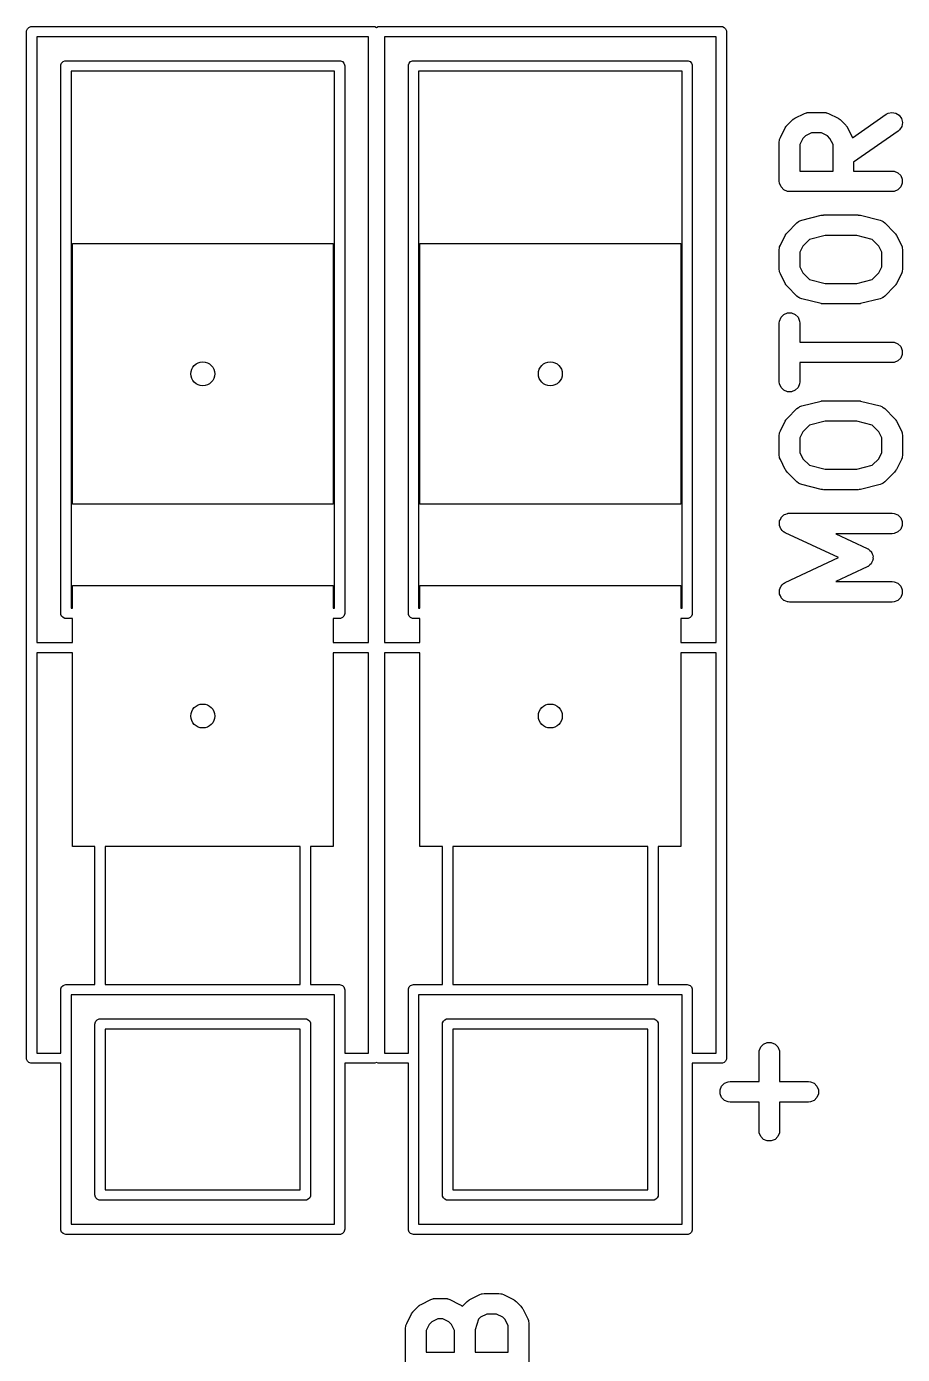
# Model space of a CAD drawing. Extents: x 0.01 to 1.99, y 0.03 to 1.59.
# Drawn here: x 0.439 to 0.943, y 0.823 to 1.587 of the extents above; entities that cross this region are included whole.
import ezdxf

# ---------------------------------------------------------------- set-up
doc = ezdxf.new("R2010")
doc.units = 0
doc.header["$MEASUREMENT"] = 0
doc.layers.add('BLACK', color=7, linetype='CONTINUOUS')

msp = doc.modelspace()

# ---------------------------------------------------------------- linework, layer by layer
at = {"layer": 'BLACK', "linetype": 'CONTINUOUS'}
for p, q in [((0.43862, 1.5837), (0.43867, 1.58424)), ((0.43862, 1.22937), (0.43862, 1.5837)), ((0.43867, 1.58428), (0.43912, 1.58534)), ((0.43867, 1.58424), (0.43867, 1.58428)), ((0.43912, 1.58534), (0.43993, 1.58616)), ((0.43993, 1.58616), (0.44099, 1.5866)), ((0.44099, 1.5866), (0.44157, 1.58665)), ((0.44157, 1.58665), (0.63843, 1.58665)), ((0.63843, 1.58665), (0.63901, 1.5866)), ((0.63901, 1.5866), (0.64, 1.58618)), ((0.64, 1.58618), (0.64099, 1.5866)), ((0.64099, 1.5866), (0.64157, 1.58665)), ((0.64157, 1.58665), (0.83843, 1.58665)), ((0.83843, 1.58665), (0.83901, 1.5866)), ((0.83901, 1.5866), (0.84007, 1.58616)), ((0.84007, 1.58616), (0.84088, 1.58534)), ((0.84088, 1.58534), (0.84133, 1.58428)), ((0.84133, 1.58428), (0.84133, 1.58424)), ((0.84133, 1.58424), (0.84138, 1.5837)), ((0.84138, 1.5837), (0.84138, 1.22937)), ((0.44453, 1.58075), (0.44453, 1.23232)), ((0.63547, 1.58075), (0.44453, 1.58075)), ((0.63547, 1.23232), (0.63547, 1.58075)), ((0.64453, 1.58075), (0.64453, 1.23232)), ((0.83547, 1.58075), (0.64453, 1.58075)), ((0.83547, 1.23232), (0.83547, 1.58075)), ((0.4588, 1.56566), (0.45962, 1.56647)), ((0.45962, 1.56647), (0.46068, 1.56692)), ((0.46068, 1.56692), (0.46126, 1.56697)), ((0.46126, 1.56697), (0.61874, 1.56697)), ((0.61874, 1.56697), (0.61932, 1.56692)), ((0.61932, 1.56692), (0.62038, 1.56647)), ((0.62038, 1.56647), (0.6212, 1.56566)), ((0.6588, 1.56566), (0.65962, 1.56647)), ((0.65962, 1.56647), (0.66068, 1.56692)), ((0.66068, 1.56692), (0.66126, 1.56697)), ((0.66126, 1.56697), (0.81874, 1.56697)), ((0.81874, 1.56697), (0.81932, 1.56692)), ((0.81932, 1.56692), (0.82038, 1.56647)), ((0.82038, 1.56647), (0.8212, 1.56566)), ((0.45831, 1.56402), (0.45836, 1.5646)), ((0.45831, 1.24906), (0.45831, 1.56402)), ((0.45836, 1.5646), (0.4588, 1.56566)), ((0.46421, 1.56107), (0.46421, 1.25201)), ((0.61579, 1.56107), (0.46421, 1.56107)), ((0.61579, 1.25201), (0.61579, 1.56107)), ((0.6212, 1.56566), (0.62164, 1.5646)), ((0.62164, 1.5646), (0.62169, 1.56402)), ((0.62169, 1.56402), (0.62169, 1.24906)), ((0.65831, 1.56402), (0.65836, 1.5646)), ((0.65831, 1.24906), (0.65831, 1.56402)), ((0.65836, 1.5646), (0.6588, 1.56566)), ((0.66421, 1.56107), (0.66421, 1.25201)), ((0.81579, 1.56107), (0.66421, 1.56107)), ((0.81579, 1.25201), (0.81579, 1.56107)), ((0.8212, 1.56566), (0.82164, 1.5646)), ((0.82164, 1.5646), (0.82169, 1.56402)), ((0.82169, 1.56402), (0.82169, 1.24906)), ((0.88063, 1.53386), (0.88626, 1.53667)), ((0.88626, 1.53667), (0.88734, 1.53709)), ((0.88734, 1.53709), (0.88755, 1.5371)), ((0.88755, 1.5371), (0.88775, 1.53718)), ((0.88775, 1.53718), (0.8889, 1.53729)), ((0.8889, 1.53729), (0.89734, 1.53729)), ((0.89734, 1.53729), (0.89849, 1.53718)), ((0.89849, 1.53718), (0.89868, 1.5371)), ((0.89868, 1.5371), (0.8989, 1.53709)), ((0.8989, 1.53709), (0.89998, 1.53667)), ((0.89998, 1.53667), (0.9056, 1.53386)), ((0.91392, 1.52265), (0.93332, 1.53623)), ((0.93332, 1.53623), (0.93433, 1.53679)), ((0.93433, 1.53679), (0.93658, 1.53729)), ((0.93658, 1.53729), (0.93885, 1.53689)), ((0.93885, 1.53689), (0.94079, 1.53565)), ((0.94079, 1.53565), (0.94211, 1.53377)), ((0.87237, 1.52278), (0.87518, 1.52841)), ((0.87518, 1.52841), (0.87549, 1.5289)), ((0.87549, 1.5289), (0.87555, 1.52905)), ((0.87555, 1.52905), (0.87569, 1.52921)), ((0.87569, 1.52921), (0.8758, 1.52939)), ((0.8758, 1.52939), (0.87592, 1.52949)), ((0.87592, 1.52949), (0.87629, 1.52994)), ((0.87629, 1.52994), (0.8791, 1.53275)), ((0.8791, 1.53275), (0.87955, 1.53312)), ((0.87955, 1.53312), (0.87965, 1.53324)), ((0.87965, 1.53324), (0.87983, 1.53335)), ((0.87983, 1.53335), (0.87999, 1.53349)), ((0.87999, 1.53349), (0.88014, 1.53355)), ((0.88014, 1.53355), (0.88063, 1.53386)), ((0.9056, 1.53386), (0.9061, 1.53355)), ((0.9061, 1.53355), (0.90624, 1.53349)), ((0.90624, 1.53349), (0.9064, 1.53335)), ((0.9064, 1.53335), (0.90658, 1.53324)), ((0.90658, 1.53324), (0.90668, 1.53312)), ((0.90668, 1.53312), (0.90714, 1.53275)), ((0.90714, 1.53275), (0.90995, 1.52994)), ((0.90995, 1.52994), (0.91032, 1.52949)), ((0.91032, 1.52949), (0.91044, 1.52939)), ((0.91044, 1.52939), (0.91055, 1.52921)), ((0.91055, 1.52921), (0.91068, 1.52905)), ((0.91068, 1.52905), (0.91074, 1.5289)), ((0.91074, 1.5289), (0.91105, 1.52841)), ((0.91105, 1.52841), (0.91387, 1.52278)), ((0.94221, 1.52925), (0.94097, 1.5273)), ((0.94211, 1.53377), (0.94261, 1.53152)), ((0.94261, 1.53152), (0.94221, 1.52925)), ((0.87175, 1.52014), (0.87186, 1.52129)), ((0.87186, 1.52129), (0.87194, 1.52149)), ((0.87194, 1.52149), (0.87195, 1.5217)), ((0.87195, 1.5217), (0.87237, 1.52278)), ((0.88532, 1.52227), (0.88356, 1.51875)), ((0.88677, 1.52372), (0.88532, 1.52227)), ((0.89029, 1.52548), (0.88677, 1.52372)), ((0.89594, 1.52548), (0.89029, 1.52548)), ((0.89946, 1.52372), (0.89594, 1.52548)), ((0.90092, 1.52227), (0.89946, 1.52372)), ((0.90268, 1.51875), (0.90092, 1.52227)), ((0.91387, 1.52278), (0.91392, 1.52265)), ((0.94009, 1.52655), (0.91449, 1.50863)), ((0.94097, 1.5273), (0.94009, 1.52655)), ((0.87175, 1.49764), (0.87175, 1.52014)), ((0.88356, 1.51875), (0.88356, 1.50355)), ((0.90268, 1.50355), (0.90268, 1.51875)), ((0.91449, 1.50863), (0.91449, 1.50355)), ((0.87186, 1.49649), (0.87175, 1.49764)), ((0.88356, 1.50355), (0.90268, 1.50355)), ((0.91449, 1.50355), (0.93671, 1.50355)), ((0.93671, 1.50355), (0.93786, 1.50344)), ((0.93786, 1.50344), (0.93999, 1.50255)), ((0.93999, 1.50255), (0.94162, 1.50092)), ((0.94162, 1.50092), (0.9425, 1.4988)), ((0.9425, 1.4988), (0.9425, 1.49649)), ((0.87274, 1.49436), (0.87186, 1.49649)), ((0.87437, 1.49273), (0.87274, 1.49436)), ((0.8765, 1.49185), (0.87437, 1.49273)), ((0.87765, 1.49174), (0.8765, 1.49185)), ((0.93671, 1.49174), (0.87765, 1.49174)), ((0.93786, 1.49185), (0.93671, 1.49174)), ((0.93999, 1.49273), (0.93786, 1.49185)), ((0.94162, 1.49436), (0.93999, 1.49273)), ((0.9425, 1.49649), (0.94162, 1.49436)), ((0.88281, 1.47443), (0.88321, 1.4746)), ((0.88321, 1.4746), (0.88356, 1.47486)), ((0.88356, 1.47486), (0.88465, 1.47525)), ((0.88465, 1.47525), (0.8959, 1.47806)), ((0.8959, 1.47806), (0.8961, 1.47809)), ((0.8961, 1.47809), (0.89618, 1.47813)), ((0.89618, 1.47813), (0.89662, 1.47817)), ((0.89662, 1.47817), (0.89705, 1.47823)), ((0.89705, 1.47823), (0.89713, 1.47822)), ((0.89713, 1.47822), (0.89734, 1.47824)), ((0.89734, 1.47824), (0.91702, 1.47824)), ((0.91702, 1.47824), (0.91722, 1.47822)), ((0.91722, 1.47822), (0.91731, 1.47823)), ((0.91731, 1.47823), (0.91774, 1.47817)), ((0.91774, 1.47817), (0.91817, 1.47813)), ((0.91817, 1.47813), (0.91825, 1.47809)), ((0.91825, 1.47809), (0.91845, 1.47806)), ((0.91845, 1.47806), (0.9297, 1.47525)), ((0.9297, 1.47525), (0.93079, 1.47486)), ((0.93079, 1.47486), (0.93114, 1.4746)), ((0.93114, 1.4746), (0.93155, 1.47443)), ((0.87518, 1.46654), (0.87549, 1.46703)), ((0.87549, 1.46703), (0.87555, 1.46718)), ((0.87555, 1.46718), (0.87569, 1.46734)), ((0.87569, 1.46734), (0.8758, 1.46752)), ((0.8758, 1.46752), (0.87592, 1.46762)), ((0.87592, 1.46762), (0.87629, 1.46807)), ((0.87629, 1.46807), (0.88191, 1.4737)), ((0.88191, 1.4737), (0.88281, 1.47443)), ((0.93155, 1.47443), (0.93245, 1.4737)), ((0.93245, 1.4737), (0.93807, 1.46807)), ((0.93807, 1.46807), (0.93844, 1.46762)), ((0.93844, 1.46762), (0.93856, 1.46752)), ((0.93856, 1.46752), (0.93867, 1.46734)), ((0.93867, 1.46734), (0.9388, 1.46718)), ((0.9388, 1.46718), (0.93886, 1.46703)), ((0.93886, 1.46703), (0.93918, 1.46654)), ((0.465, 1.31185), (0.465, 1.46185)), ((0.465, 1.46185), (0.615, 1.46185)), ((0.615, 1.46185), (0.615, 1.31185)), ((0.665, 1.31185), (0.665, 1.46185)), ((0.665, 1.46185), (0.815, 1.46185)), ((0.815, 1.46185), (0.815, 1.31185)), ((0.87175, 1.45827), (0.87186, 1.45943)), ((0.87186, 1.45943), (0.87194, 1.45962)), ((0.87194, 1.45962), (0.87195, 1.45983)), ((0.87195, 1.45983), (0.87237, 1.46091)), ((0.87237, 1.46091), (0.87518, 1.46654)), ((0.88532, 1.4604), (0.88356, 1.45688)), ((0.88911, 1.46419), (0.88532, 1.4604)), ((0.89806, 1.46643), (0.88911, 1.46419)), ((0.91629, 1.46643), (0.89806, 1.46643)), ((0.92525, 1.46419), (0.91629, 1.46643)), ((0.92904, 1.4604), (0.92525, 1.46419)), ((0.9308, 1.45688), (0.92904, 1.4604)), ((0.93918, 1.46654), (0.94199, 1.46091)), ((0.94199, 1.46091), (0.9424, 1.45983)), ((0.9424, 1.45983), (0.94242, 1.45962)), ((0.94242, 1.45962), (0.9425, 1.45943)), ((0.9425, 1.45943), (0.94261, 1.45827)), ((0.87175, 1.44702), (0.87175, 1.45827)), ((0.88356, 1.45688), (0.88356, 1.44842)), ((0.9308, 1.44842), (0.9308, 1.45688)), ((0.94261, 1.45827), (0.94261, 1.44702)), ((0.87186, 1.44587), (0.87175, 1.44702)), ((0.87194, 1.44568), (0.87186, 1.44587)), ((0.87195, 1.44546), (0.87194, 1.44568)), ((0.87237, 1.44438), (0.87195, 1.44546)), ((0.87518, 1.43876), (0.87237, 1.44438)), ((0.88356, 1.44842), (0.88532, 1.4449)), ((0.88532, 1.4449), (0.88911, 1.44111)), ((0.92525, 1.44111), (0.92904, 1.4449)), ((0.92904, 1.4449), (0.9308, 1.44842)), ((0.94199, 1.44438), (0.93918, 1.43876)), ((0.9424, 1.44546), (0.94199, 1.44438)), ((0.94242, 1.44568), (0.9424, 1.44546)), ((0.9425, 1.44587), (0.94242, 1.44568)), ((0.94261, 1.44702), (0.9425, 1.44587)), ((0.87549, 1.43826), (0.87518, 1.43876)), ((0.87555, 1.43812), (0.87549, 1.43826)), ((0.87569, 1.43796), (0.87555, 1.43812)), ((0.8758, 1.43778), (0.87569, 1.43796)), ((0.87592, 1.43768), (0.8758, 1.43778)), ((0.87629, 1.43722), (0.87592, 1.43768)), ((0.88191, 1.4316), (0.87629, 1.43722)), ((0.88911, 1.44111), (0.89806, 1.43887)), ((0.89806, 1.43887), (0.91629, 1.43887)), ((0.91629, 1.43887), (0.92525, 1.44111)), ((0.93807, 1.43722), (0.93245, 1.4316)), ((0.93844, 1.43768), (0.93807, 1.43722)), ((0.93856, 1.43778), (0.93844, 1.43768)), ((0.93867, 1.43796), (0.93856, 1.43778)), ((0.9388, 1.43812), (0.93867, 1.43796)), ((0.93886, 1.43826), (0.9388, 1.43812)), ((0.93918, 1.43876), (0.93886, 1.43826)), ((0.88281, 1.43087), (0.88191, 1.4316)), ((0.88321, 1.4307), (0.88281, 1.43087)), ((0.88356, 1.43044), (0.88321, 1.4307)), ((0.88465, 1.43005), (0.88356, 1.43044)), ((0.8959, 1.42723), (0.88465, 1.43005)), ((0.9297, 1.43005), (0.91845, 1.42723)), ((0.93079, 1.43044), (0.9297, 1.43005)), ((0.93114, 1.4307), (0.93079, 1.43044)), ((0.93155, 1.43087), (0.93114, 1.4307)), ((0.93245, 1.4316), (0.93155, 1.43087)), ((0.87274, 1.41937), (0.87437, 1.421)), ((0.87437, 1.421), (0.8765, 1.42188)), ((0.8765, 1.42188), (0.8788, 1.42188)), ((0.8788, 1.42188), (0.88093, 1.421)), ((0.88093, 1.421), (0.88256, 1.41937)), ((0.8961, 1.42721), (0.8959, 1.42723)), ((0.89618, 1.42717), (0.8961, 1.42721)), ((0.89662, 1.42713), (0.89618, 1.42717)), ((0.89705, 1.42707), (0.89662, 1.42713)), ((0.89713, 1.42708), (0.89705, 1.42707)), ((0.89734, 1.42706), (0.89713, 1.42708)), ((0.91702, 1.42706), (0.89734, 1.42706)), ((0.91722, 1.42708), (0.91702, 1.42706)), ((0.91731, 1.42707), (0.91722, 1.42708)), ((0.91774, 1.42713), (0.91731, 1.42707)), ((0.91817, 1.42717), (0.91774, 1.42713)), ((0.91825, 1.42721), (0.91817, 1.42717)), ((0.91845, 1.42723), (0.91825, 1.42721)), ((0.87175, 1.41609), (0.87186, 1.41724)), ((0.87175, 1.38235), (0.87175, 1.41609)), ((0.87186, 1.41724), (0.87274, 1.41937)), ((0.88256, 1.41937), (0.88344, 1.41724)), ((0.88344, 1.41724), (0.88356, 1.41609)), ((0.88356, 1.41609), (0.88356, 1.40512)), ((0.88356, 1.40512), (0.93671, 1.40512)), ((0.93671, 1.40512), (0.93786, 1.40501)), ((0.93786, 1.40501), (0.93999, 1.40413)), ((0.93999, 1.40413), (0.94162, 1.4025)), ((0.94162, 1.4025), (0.9425, 1.40037)), ((0.9425, 1.39807), (0.94162, 1.39594)), ((0.9425, 1.40037), (0.9425, 1.39807)), ((0.93671, 1.39331), (0.88356, 1.39331)), ((0.88356, 1.39331), (0.88356, 1.38235)), ((0.93786, 1.39343), (0.93671, 1.39331)), ((0.93999, 1.39431), (0.93786, 1.39343)), ((0.94162, 1.39594), (0.93999, 1.39431)), ((0.87186, 1.38119), (0.87175, 1.38235)), ((0.87274, 1.37906), (0.87186, 1.38119)), ((0.87437, 1.37744), (0.87274, 1.37906)), ((0.8765, 1.37655), (0.87437, 1.37744)), ((0.8788, 1.37655), (0.8765, 1.37655)), ((0.88093, 1.37744), (0.8788, 1.37655)), ((0.88256, 1.37906), (0.88093, 1.37744)), ((0.88344, 1.38119), (0.88256, 1.37906)), ((0.88356, 1.38235), (0.88344, 1.38119)), ((0.88191, 1.36684), (0.88281, 1.36757)), ((0.88281, 1.36757), (0.88321, 1.36774)), ((0.88321, 1.36774), (0.88356, 1.368)), ((0.88356, 1.368), (0.88465, 1.36839)), ((0.88465, 1.36839), (0.8959, 1.3712)), ((0.8959, 1.3712), (0.8961, 1.37123)), ((0.8961, 1.37123), (0.89618, 1.37126)), ((0.89618, 1.37126), (0.89662, 1.37131)), ((0.89662, 1.37131), (0.89705, 1.37137)), ((0.89705, 1.37137), (0.89713, 1.37136)), ((0.89713, 1.37136), (0.89734, 1.37138)), ((0.89734, 1.37138), (0.91702, 1.37138)), ((0.91702, 1.37138), (0.91722, 1.37136)), ((0.91722, 1.37136), (0.91731, 1.37137)), ((0.91731, 1.37137), (0.91774, 1.37131)), ((0.91774, 1.37131), (0.91817, 1.37126)), ((0.91817, 1.37126), (0.91825, 1.37123)), ((0.91825, 1.37123), (0.91845, 1.3712)), ((0.91845, 1.3712), (0.9297, 1.36839)), ((0.9297, 1.36839), (0.93079, 1.368)), ((0.93079, 1.368), (0.93114, 1.36774)), ((0.93114, 1.36774), (0.93155, 1.36757)), ((0.93155, 1.36757), (0.93245, 1.36684)), ((0.87518, 1.35968), (0.87549, 1.36017)), ((0.87549, 1.36017), (0.87555, 1.36032)), ((0.87555, 1.36032), (0.87569, 1.36048)), ((0.87569, 1.36048), (0.8758, 1.36066)), ((0.8758, 1.36066), (0.87592, 1.36076)), ((0.87592, 1.36076), (0.87629, 1.36121)), ((0.87629, 1.36121), (0.88191, 1.36684)), ((0.93245, 1.36684), (0.93807, 1.36121)), ((0.93807, 1.36121), (0.93844, 1.36076)), ((0.93844, 1.36076), (0.93856, 1.36066)), ((0.93856, 1.36066), (0.93867, 1.36048)), ((0.93867, 1.36048), (0.9388, 1.36032)), ((0.9388, 1.36032), (0.93886, 1.36017)), ((0.93886, 1.36017), (0.93918, 1.35968)), ((0.87175, 1.35141), (0.87186, 1.35256)), ((0.87186, 1.35256), (0.87194, 1.35276)), ((0.87194, 1.35276), (0.87195, 1.35297)), ((0.87195, 1.35297), (0.87237, 1.35405)), ((0.87237, 1.35405), (0.87518, 1.35968)), ((0.88532, 1.35354), (0.88356, 1.35002)), ((0.88911, 1.35733), (0.88532, 1.35354)), ((0.89806, 1.35957), (0.88911, 1.35733)), ((0.91629, 1.35957), (0.89806, 1.35957)), ((0.92525, 1.35733), (0.91629, 1.35957)), ((0.92904, 1.35354), (0.92525, 1.35733)), ((0.9308, 1.35002), (0.92904, 1.35354)), ((0.93918, 1.35968), (0.94199, 1.35405)), ((0.94199, 1.35405), (0.9424, 1.35297)), ((0.9424, 1.35297), (0.94242, 1.35276)), ((0.94242, 1.35276), (0.9425, 1.35256)), ((0.9425, 1.35256), (0.94261, 1.35141)), ((0.87175, 1.34016), (0.87175, 1.35141)), ((0.88356, 1.35002), (0.88356, 1.34156)), ((0.9308, 1.34156), (0.9308, 1.35002)), ((0.94261, 1.35141), (0.94261, 1.34016)), ((0.87186, 1.33901), (0.87175, 1.34016)), ((0.87194, 1.33881), (0.87186, 1.33901)), ((0.87195, 1.3386), (0.87194, 1.33881)), ((0.87237, 1.33752), (0.87195, 1.3386)), ((0.87518, 1.3319), (0.87237, 1.33752)), ((0.88356, 1.34156), (0.88532, 1.33804)), ((0.88532, 1.33804), (0.88911, 1.33425)), ((0.92525, 1.33425), (0.92904, 1.33804)), ((0.92904, 1.33804), (0.9308, 1.34156)), ((0.94199, 1.33752), (0.93918, 1.3319)), ((0.9424, 1.3386), (0.94199, 1.33752)), ((0.94242, 1.33881), (0.9424, 1.3386)), ((0.9425, 1.33901), (0.94242, 1.33881)), ((0.94261, 1.34016), (0.9425, 1.33901)), ((0.87549, 1.3314), (0.87518, 1.3319)), ((0.87555, 1.33126), (0.87549, 1.3314)), ((0.87569, 1.3311), (0.87555, 1.33126)), ((0.8758, 1.33092), (0.87569, 1.3311)), ((0.87592, 1.33082), (0.8758, 1.33092)), ((0.87629, 1.33036), (0.87592, 1.33082)), ((0.88191, 1.32474), (0.87629, 1.33036)), ((0.88911, 1.33425), (0.89806, 1.33201)), ((0.89806, 1.33201), (0.91629, 1.33201)), ((0.91629, 1.33201), (0.92525, 1.33425)), ((0.93807, 1.33036), (0.93245, 1.32474)), ((0.93844, 1.33082), (0.93807, 1.33036)), ((0.93856, 1.33092), (0.93844, 1.33082)), ((0.93867, 1.3311), (0.93856, 1.33092)), ((0.9388, 1.33126), (0.93867, 1.3311)), ((0.93886, 1.3314), (0.9388, 1.33126)), ((0.93918, 1.3319), (0.93886, 1.3314)), ((0.88281, 1.324), (0.88191, 1.32474)), ((0.88321, 1.32384), (0.88281, 1.324)), ((0.88356, 1.32357), (0.88321, 1.32384)), ((0.88465, 1.32319), (0.88356, 1.32357)), ((0.8959, 1.32037), (0.88465, 1.32319)), ((0.9297, 1.32319), (0.91845, 1.32037)), ((0.93079, 1.32357), (0.9297, 1.32319)), ((0.93114, 1.32384), (0.93079, 1.32357)), ((0.93155, 1.324), (0.93114, 1.32384)), ((0.93245, 1.32474), (0.93155, 1.324)), ((0.8961, 1.32034), (0.8959, 1.32037)), ((0.89618, 1.32031), (0.8961, 1.32034)), ((0.89662, 1.32027), (0.89618, 1.32031)), ((0.89705, 1.3202), (0.89662, 1.32027)), ((0.89713, 1.32022), (0.89705, 1.3202)), ((0.89734, 1.3202), (0.89713, 1.32022)), ((0.91702, 1.3202), (0.89734, 1.3202)), ((0.91722, 1.32022), (0.91702, 1.3202)), ((0.91731, 1.3202), (0.91722, 1.32022)), ((0.91774, 1.32027), (0.91731, 1.3202)), ((0.91817, 1.32031), (0.91774, 1.32027)), ((0.91825, 1.32034), (0.91817, 1.32031)), ((0.91845, 1.32037), (0.91825, 1.32034)), ((0.615, 1.31185), (0.465, 1.31185)), ((0.815, 1.31185), (0.665, 1.31185)), ((0.87555, 1.30619), (0.8765, 1.30659)), ((0.8765, 1.30659), (0.87668, 1.3066)), ((0.87668, 1.3066), (0.87675, 1.30663)), ((0.87675, 1.30663), (0.87689, 1.30662)), ((0.87689, 1.30662), (0.87765, 1.3067)), ((0.87765, 1.3067), (0.93671, 1.3067)), ((0.93671, 1.3067), (0.93786, 1.30659)), ((0.93786, 1.30659), (0.93999, 1.3057)), ((0.87181, 1.2999), (0.87186, 1.30092)), ((0.87186, 1.29977), (0.87181, 1.2999)), ((0.87186, 1.30195), (0.87191, 1.30207)), ((0.87186, 1.30092), (0.87186, 1.30195)), ((0.87186, 1.29964), (0.87186, 1.29977)), ((0.87225, 1.29869), (0.87186, 1.29964)), ((0.87191, 1.3022), (0.87235, 1.30313)), ((0.87191, 1.30207), (0.87191, 1.3022)), ((0.87235, 1.30313), (0.87274, 1.30407)), ((0.87274, 1.30407), (0.87283, 1.30417)), ((0.87283, 1.30417), (0.87289, 1.30429)), ((0.87289, 1.30429), (0.87365, 1.30498)), ((0.87365, 1.30498), (0.87437, 1.3057)), ((0.87437, 1.3057), (0.87449, 1.30575)), ((0.87449, 1.30575), (0.87459, 1.30584)), ((0.87459, 1.30584), (0.87555, 1.30619)), ((0.93999, 1.3057), (0.94162, 1.30407)), ((0.94162, 1.30407), (0.9425, 1.30195)), ((0.9425, 1.29964), (0.94162, 1.29751)), ((0.9425, 1.30195), (0.9425, 1.29964)), ((0.8726, 1.29773), (0.87225, 1.29869)), ((0.87269, 1.29763), (0.8726, 1.29773)), ((0.87274, 1.29751), (0.87269, 1.29763)), ((0.87346, 1.29679), (0.87274, 1.29751)), ((0.87416, 1.29603), (0.87346, 1.29679)), ((0.87431, 1.29594), (0.87416, 1.29603)), ((0.87437, 1.29588), (0.87431, 1.29594)), ((0.8745, 1.29583), (0.87437, 1.29588)), ((0.87515, 1.29544), (0.8745, 1.29583)), ((0.90587, 1.28111), (0.87515, 1.29544)), ((0.93671, 1.29489), (0.90427, 1.29489)), ((0.90427, 1.29489), (0.92233, 1.28646)), ((0.93786, 1.295), (0.93671, 1.29489)), ((0.93999, 1.29588), (0.93786, 1.295)), ((0.94162, 1.29751), (0.93999, 1.29588)), ((0.92233, 1.28646), (0.92275, 1.28621)), ((0.92275, 1.28621), (0.9229, 1.28616)), ((0.9229, 1.28616), (0.923, 1.28606)), ((0.923, 1.28606), (0.92333, 1.28587)), ((0.92333, 1.28587), (0.92393, 1.28521)), ((0.92393, 1.28521), (0.92459, 1.2846)), ((0.92459, 1.2846), (0.92471, 1.28436)), ((0.92471, 1.28436), (0.92488, 1.28417)), ((0.92488, 1.28417), (0.92519, 1.28333)), ((0.87515, 1.26677), (0.90587, 1.28111)), ((0.92275, 1.27601), (0.92233, 1.27576)), ((0.9229, 1.27606), (0.92275, 1.27601)), ((0.923, 1.27615), (0.9229, 1.27606)), ((0.92333, 1.27635), (0.923, 1.27615)), ((0.92393, 1.27701), (0.92333, 1.27635)), ((0.92459, 1.27761), (0.92393, 1.27701)), ((0.92471, 1.27785), (0.92459, 1.27761)), ((0.92488, 1.27805), (0.92471, 1.27785)), ((0.92519, 1.27889), (0.92488, 1.27805)), ((0.92519, 1.28333), (0.92557, 1.28251)), ((0.92557, 1.2797), (0.92519, 1.27889)), ((0.92557, 1.28251), (0.92558, 1.28225)), ((0.92558, 1.27996), (0.92557, 1.2797)), ((0.92558, 1.28225), (0.92567, 1.282)), ((0.92567, 1.28021), (0.92558, 1.27996)), ((0.92567, 1.282), (0.92563, 1.28111)), ((0.92563, 1.28111), (0.92567, 1.28021)), ((0.92233, 1.27576), (0.90427, 1.26733)), ((0.465, 1.25201), (0.465, 1.265)), ((0.465, 1.265), (0.615, 1.265)), ((0.615, 1.265), (0.615, 1.25201)), ((0.665, 1.25201), (0.665, 1.265)), ((0.665, 1.265), (0.815, 1.265)), ((0.815, 1.265), (0.815, 1.25201)), ((0.87181, 1.26232), (0.87186, 1.26244)), ((0.87186, 1.2613), (0.87181, 1.26232)), ((0.87186, 1.26258), (0.87225, 1.26352)), ((0.87186, 1.26244), (0.87186, 1.26258)), ((0.87186, 1.26027), (0.87186, 1.2613)), ((0.87225, 1.26352), (0.8726, 1.26449)), ((0.8726, 1.26449), (0.87269, 1.26458)), ((0.87269, 1.26458), (0.87274, 1.2647)), ((0.87274, 1.2647), (0.87346, 1.26543)), ((0.87346, 1.26543), (0.87416, 1.26618)), ((0.87416, 1.26618), (0.87431, 1.26628)), ((0.87431, 1.26628), (0.87437, 1.26633)), ((0.87437, 1.26633), (0.8745, 1.26639)), ((0.8745, 1.26639), (0.87515, 1.26677)), ((0.90427, 1.26733), (0.93671, 1.26733)), ((0.93671, 1.26733), (0.93786, 1.26721)), ((0.93786, 1.26721), (0.93999, 1.26633)), ((0.93999, 1.26633), (0.94162, 1.2647)), ((0.94162, 1.2647), (0.9425, 1.26258)), ((0.9425, 1.26258), (0.9425, 1.26027)), ((0.87191, 1.26015), (0.87186, 1.26027)), ((0.87191, 1.26002), (0.87191, 1.26015)), ((0.87235, 1.25909), (0.87191, 1.26002)), ((0.87274, 1.25814), (0.87235, 1.25909)), ((0.87283, 1.25805), (0.87274, 1.25814)), ((0.87289, 1.25793), (0.87283, 1.25805)), ((0.87365, 1.25724), (0.87289, 1.25793)), ((0.87437, 1.25651), (0.87365, 1.25724)), ((0.87449, 1.25646), (0.87437, 1.25651)), ((0.87459, 1.25637), (0.87449, 1.25646)), ((0.87555, 1.25602), (0.87459, 1.25637)), ((0.8765, 1.25563), (0.87555, 1.25602)), ((0.87668, 1.25561), (0.8765, 1.25563)), ((0.87675, 1.25559), (0.87668, 1.25561)), ((0.87689, 1.25559), (0.87675, 1.25559)), ((0.87765, 1.25552), (0.87689, 1.25559)), ((0.93671, 1.25552), (0.87765, 1.25552)), ((0.93786, 1.25563), (0.93671, 1.25552)), ((0.93999, 1.25651), (0.93786, 1.25563)), ((0.94162, 1.25814), (0.93999, 1.25651)), ((0.9425, 1.26027), (0.94162, 1.25814)), ((0.45836, 1.24848), (0.45831, 1.24906)), ((0.4588, 1.24742), (0.45836, 1.24848)), ((0.45962, 1.2466), (0.4588, 1.24742)), ((0.46068, 1.24616), (0.45962, 1.2466)), ((0.46126, 1.24611), (0.46068, 1.24616)), ((0.465, 1.24611), (0.46126, 1.24611)), ((0.46421, 1.25201), (0.465, 1.25201)), ((0.465, 1.23232), (0.465, 1.24611)), ((0.615, 1.25201), (0.61579, 1.25201)), ((0.61874, 1.24611), (0.615, 1.24611)), ((0.615, 1.24611), (0.615, 1.23232)), ((0.61932, 1.24616), (0.61874, 1.24611)), ((0.62038, 1.2466), (0.61932, 1.24616)), ((0.6212, 1.24742), (0.62038, 1.2466)), ((0.62164, 1.24848), (0.6212, 1.24742)), ((0.62169, 1.24906), (0.62164, 1.24848)), ((0.65836, 1.24848), (0.65831, 1.24906)), ((0.6588, 1.24742), (0.65836, 1.24848)), ((0.65962, 1.2466), (0.6588, 1.24742)), ((0.66068, 1.24616), (0.65962, 1.2466)), ((0.66126, 1.24611), (0.66068, 1.24616)), ((0.665, 1.24611), (0.66126, 1.24611)), ((0.66421, 1.25201), (0.665, 1.25201)), ((0.665, 1.23232), (0.665, 1.24611)), ((0.815, 1.25201), (0.81579, 1.25201)), ((0.81874, 1.24611), (0.815, 1.24611)), ((0.815, 1.24611), (0.815, 1.23232)), ((0.81932, 1.24616), (0.81874, 1.24611)), ((0.82038, 1.2466), (0.81932, 1.24616)), ((0.8212, 1.24742), (0.82038, 1.2466)), ((0.82164, 1.24848), (0.8212, 1.24742)), ((0.82169, 1.24906), (0.82164, 1.24848)), ((0.44453, 1.23232), (0.465, 1.23232)), ((0.615, 1.23232), (0.63547, 1.23232)), ((0.64453, 1.23232), (0.665, 1.23232)), ((0.815, 1.23232), (0.83547, 1.23232)), ((0.43862, 0.99315), (0.43862, 1.22937)), ((0.44453, 1.22642), (0.44453, 0.9961)), ((0.465, 1.22642), (0.44453, 1.22642)), ((0.465, 1.115), (0.465, 1.22642)), ((0.615, 1.22642), (0.615, 1.115)), ((0.63547, 1.22642), (0.615, 1.22642)), ((0.63547, 0.9961), (0.63547, 1.22642)), ((0.64453, 1.22642), (0.64453, 0.9961)), ((0.665, 1.22642), (0.64453, 1.22642)), ((0.665, 1.115), (0.665, 1.22642)), ((0.815, 1.22642), (0.815, 1.115)), ((0.83547, 1.22642), (0.815, 1.22642)), ((0.83547, 0.9961), (0.83547, 1.22642)), ((0.84138, 1.22937), (0.84138, 0.99315)), ((0.47799, 1.115), (0.465, 1.115)), ((0.47799, 1.03547), (0.47799, 1.115)), ((0.4839, 1.115), (0.4839, 1.03547)), ((0.5961, 1.115), (0.4839, 1.115)), ((0.5961, 1.03547), (0.5961, 1.115)), ((0.615, 1.115), (0.60201, 1.115)), ((0.60201, 1.115), (0.60201, 1.03547)), ((0.67799, 1.115), (0.665, 1.115)), ((0.67799, 1.03547), (0.67799, 1.115)), ((0.6839, 1.115), (0.6839, 1.03547)), ((0.7961, 1.115), (0.6839, 1.115)), ((0.7961, 1.03547), (0.7961, 1.115)), ((0.815, 1.115), (0.80201, 1.115)), ((0.80201, 1.115), (0.80201, 1.03547)), ((0.45831, 1.03252), (0.45836, 1.0331)), ((0.45831, 0.9961), (0.45831, 1.03252)), ((0.45836, 1.0331), (0.4588, 1.03416)), ((0.4588, 1.03416), (0.45962, 1.03497)), ((0.45962, 1.03497), (0.46068, 1.03542)), ((0.46068, 1.03542), (0.46126, 1.03547)), ((0.46126, 1.03547), (0.47799, 1.03547)), ((0.4839, 1.03547), (0.5961, 1.03547)), ((0.60201, 1.03547), (0.61874, 1.03547)), ((0.61874, 1.03547), (0.61932, 1.03542)), ((0.61932, 1.03542), (0.62038, 1.03497)), ((0.62038, 1.03497), (0.6212, 1.03416)), ((0.6212, 1.03416), (0.62164, 1.0331)), ((0.62164, 1.0331), (0.62169, 1.03252)), ((0.62169, 1.03252), (0.62169, 0.9961)), ((0.65831, 1.03252), (0.65836, 1.0331)), ((0.65831, 0.9961), (0.65831, 1.03252)), ((0.65836, 1.0331), (0.6588, 1.03416)), ((0.6588, 1.03416), (0.65962, 1.03497)), ((0.65962, 1.03497), (0.66068, 1.03542)), ((0.66068, 1.03542), (0.66126, 1.03547)), ((0.66126, 1.03547), (0.67799, 1.03547)), ((0.6839, 1.03547), (0.7961, 1.03547)), ((0.80201, 1.03547), (0.81874, 1.03547)), ((0.81874, 1.03547), (0.81932, 1.03542)), ((0.81932, 1.03542), (0.82038, 1.03497)), ((0.82038, 1.03497), (0.8212, 1.03416)), ((0.8212, 1.03416), (0.82164, 1.0331)), ((0.82164, 1.0331), (0.82169, 1.03252)), ((0.82169, 1.03252), (0.82169, 0.9961)), ((0.46421, 1.02957), (0.46421, 0.89767)), ((0.61579, 1.02957), (0.46421, 1.02957)), ((0.61579, 0.89767), (0.61579, 1.02957)), ((0.66421, 1.02957), (0.66421, 0.89767)), ((0.81579, 1.02957), (0.66421, 1.02957)), ((0.81579, 0.89767), (0.81579, 1.02957)), ((0.47799, 1.01283), (0.47801, 1.01301)), ((0.47799, 0.91441), (0.47799, 1.01283)), ((0.47801, 1.01341), (0.47845, 1.01447)), ((0.47801, 1.01301), (0.47801, 1.01341)), ((0.47845, 1.01447), (0.47927, 1.01529)), ((0.47927, 1.01529), (0.48033, 1.01573)), ((0.48033, 1.01573), (0.48091, 1.01578)), ((0.48091, 1.01578), (0.59909, 1.01578)), ((0.4839, 1.00988), (0.4839, 0.91736)), ((0.5961, 1.00988), (0.4839, 1.00988)), ((0.5961, 0.91736), (0.5961, 1.00988)), ((0.59909, 1.01578), (0.59967, 1.01573)), ((0.59967, 1.01573), (0.60073, 1.01529)), ((0.60073, 1.01529), (0.60155, 1.01447)), ((0.60155, 1.01447), (0.60199, 1.01341)), ((0.60199, 1.01341), (0.60199, 1.01301)), ((0.60199, 1.01301), (0.60201, 1.01283)), ((0.60201, 1.01283), (0.60201, 0.91441)), ((0.67799, 1.01283), (0.67801, 1.01301)), ((0.67799, 0.91441), (0.67799, 1.01283)), ((0.67801, 1.01341), (0.67845, 1.01447)), ((0.67801, 1.01301), (0.67801, 1.01341)), ((0.67845, 1.01447), (0.67927, 1.01529)), ((0.67927, 1.01529), (0.68033, 1.01573)), ((0.68033, 1.01573), (0.68091, 1.01578)), ((0.68091, 1.01578), (0.79909, 1.01578)), ((0.6839, 1.00988), (0.6839, 0.91736)), ((0.7961, 1.00988), (0.6839, 1.00988)), ((0.7961, 0.91736), (0.7961, 1.00988)), ((0.79909, 1.01578), (0.79967, 1.01573)), ((0.79967, 1.01573), (0.80073, 1.01529)), ((0.80073, 1.01529), (0.80155, 1.01447)), ((0.80155, 1.01447), (0.80199, 1.01341)), ((0.80199, 1.01341), (0.80199, 1.01301)), ((0.80199, 1.01301), (0.80201, 1.01283)), ((0.80201, 1.01283), (0.80201, 0.91441)), ((0.86109, 0.99957), (0.86272, 1.0012)), ((0.86272, 1.0012), (0.86485, 1.00208)), ((0.86485, 1.00208), (0.86715, 1.00208)), ((0.86715, 1.00208), (0.86928, 1.0012)), ((0.86928, 1.0012), (0.87091, 0.99957)), ((0.44453, 0.9961), (0.45831, 0.9961)), ((0.62169, 0.9961), (0.63547, 0.9961)), ((0.64453, 0.9961), (0.65831, 0.9961)), ((0.82169, 0.9961), (0.83547, 0.9961)), ((0.86009, 0.99629), (0.86021, 0.99744)), ((0.86009, 0.9797), (0.86009, 0.99629)), ((0.86021, 0.99744), (0.86109, 0.99957)), ((0.87091, 0.99957), (0.87179, 0.99744)), ((0.87179, 0.99744), (0.87191, 0.99629)), ((0.87191, 0.99629), (0.87191, 0.9797)), ((0.43868, 0.99257), (0.43862, 0.99315)), ((0.43912, 0.99151), (0.43868, 0.99257)), ((0.43993, 0.99069), (0.43912, 0.99151)), ((0.441, 0.99025), (0.43993, 0.99069)), ((0.44157, 0.9902), (0.441, 0.99025)), ((0.45831, 0.9902), (0.44157, 0.9902)), ((0.45831, 0.89472), (0.45831, 0.9902)), ((0.63843, 0.9902), (0.62169, 0.9902)), ((0.62169, 0.9902), (0.62169, 0.89469)), ((0.639, 0.99025), (0.63843, 0.9902)), ((0.64, 0.99067), (0.639, 0.99025)), ((0.641, 0.99025), (0.64, 0.99067)), ((0.64157, 0.9902), (0.641, 0.99025)), ((0.65831, 0.9902), (0.64157, 0.9902)), ((0.65831, 0.89472), (0.65831, 0.9902)), ((0.83843, 0.9902), (0.82169, 0.9902)), ((0.82169, 0.9902), (0.82169, 0.89469)), ((0.839, 0.99025), (0.83843, 0.9902)), ((0.84007, 0.99069), (0.839, 0.99025)), ((0.84088, 0.99151), (0.84007, 0.99069)), ((0.84132, 0.99257), (0.84088, 0.99151)), ((0.84138, 0.99315), (0.84132, 0.99257)), ((0.83859, 0.97707), (0.84022, 0.9787)), ((0.84022, 0.9787), (0.84235, 0.97958)), ((0.84235, 0.97958), (0.8435, 0.9797)), ((0.8435, 0.9797), (0.86009, 0.9797)), ((0.87191, 0.9797), (0.8885, 0.9797)), ((0.8885, 0.9797), (0.88965, 0.97958)), ((0.88965, 0.97958), (0.89178, 0.9787)), ((0.89178, 0.9787), (0.89341, 0.97707)), ((0.83771, 0.97494), (0.83859, 0.97707)), ((0.83771, 0.97264), (0.83771, 0.97494)), ((0.83859, 0.97051), (0.83771, 0.97264)), ((0.84022, 0.96888), (0.83859, 0.97051)), ((0.89341, 0.97051), (0.89178, 0.96888)), ((0.89341, 0.97707), (0.89429, 0.97494)), ((0.89429, 0.97264), (0.89341, 0.97051)), ((0.89429, 0.97494), (0.89429, 0.97264)), ((0.84235, 0.968), (0.84022, 0.96888)), ((0.8435, 0.96789), (0.84235, 0.968)), ((0.86009, 0.96789), (0.8435, 0.96789)), ((0.86009, 0.95129), (0.86009, 0.96789)), ((0.8885, 0.96789), (0.87191, 0.96789)), ((0.87191, 0.96789), (0.87191, 0.95129)), ((0.88965, 0.968), (0.8885, 0.96789)), ((0.89178, 0.96888), (0.88965, 0.968)), ((0.86021, 0.95014), (0.86009, 0.95129)), ((0.86109, 0.94801), (0.86021, 0.95014)), ((0.86272, 0.94638), (0.86109, 0.94801)), ((0.87091, 0.94801), (0.86928, 0.94638)), ((0.87179, 0.95014), (0.87091, 0.94801)), ((0.87191, 0.95129), (0.87179, 0.95014)), ((0.86485, 0.9455), (0.86272, 0.94638)), ((0.86715, 0.9455), (0.86485, 0.9455)), ((0.86928, 0.94638), (0.86715, 0.9455)), ((0.4839, 0.91736), (0.5961, 0.91736)), ((0.6839, 0.91736), (0.7961, 0.91736)), ((0.47801, 0.91423), (0.47799, 0.91441)), ((0.47801, 0.91383), (0.47801, 0.91423)), ((0.47845, 0.91277), (0.47801, 0.91383)), ((0.47927, 0.91195), (0.47845, 0.91277)), ((0.48033, 0.91151), (0.47927, 0.91195)), ((0.48091, 0.91146), (0.48033, 0.91151)), ((0.59909, 0.91146), (0.48091, 0.91146)), ((0.59967, 0.91151), (0.59909, 0.91146)), ((0.60073, 0.91195), (0.59967, 0.91151)), ((0.60155, 0.91277), (0.60073, 0.91195)), ((0.60199, 0.91383), (0.60155, 0.91277)), ((0.60201, 0.91441), (0.60199, 0.91423)), ((0.60199, 0.91423), (0.60199, 0.91383)), ((0.67801, 0.91423), (0.67799, 0.91441)), ((0.67801, 0.91383), (0.67801, 0.91423)), ((0.67845, 0.91277), (0.67801, 0.91383)), ((0.67927, 0.91195), (0.67845, 0.91277)), ((0.68033, 0.91151), (0.67927, 0.91195)), ((0.68091, 0.91146), (0.68033, 0.91151)), ((0.79909, 0.91146), (0.68091, 0.91146)), ((0.79967, 0.91151), (0.79909, 0.91146)), ((0.80073, 0.91195), (0.79967, 0.91151)), ((0.80155, 0.91277), (0.80073, 0.91195)), ((0.80199, 0.91383), (0.80155, 0.91277)), ((0.80201, 0.91441), (0.80199, 0.91423)), ((0.80199, 0.91423), (0.80199, 0.91383)), ((0.45836, 0.89414), (0.45831, 0.89472)), ((0.4588, 0.89308), (0.45836, 0.89414)), ((0.46421, 0.89767), (0.61579, 0.89767)), ((0.62164, 0.89411), (0.6212, 0.89304)), ((0.62169, 0.89469), (0.62164, 0.89411)), ((0.65836, 0.89414), (0.65831, 0.89472)), ((0.6588, 0.89308), (0.65836, 0.89414)), ((0.66421, 0.89767), (0.81579, 0.89767)), ((0.82164, 0.89411), (0.8212, 0.89304)), ((0.82169, 0.89469), (0.82164, 0.89411)), ((0.45962, 0.89227), (0.4588, 0.89308)), ((0.46068, 0.89182), (0.45962, 0.89227)), ((0.46126, 0.89177), (0.46068, 0.89182)), ((0.61874, 0.89177), (0.46126, 0.89177)), ((0.61896, 0.89179), (0.61874, 0.89177)), ((0.61932, 0.89179), (0.61896, 0.89179)), ((0.62038, 0.89223), (0.61932, 0.89179)), ((0.6212, 0.89304), (0.62038, 0.89223)), ((0.65962, 0.89227), (0.6588, 0.89308)), ((0.66068, 0.89182), (0.65962, 0.89227)), ((0.66126, 0.89177), (0.66068, 0.89182)), ((0.81874, 0.89177), (0.66126, 0.89177)), ((0.81896, 0.89179), (0.81874, 0.89177)), ((0.81932, 0.89179), (0.81896, 0.89179)), ((0.82038, 0.89223), (0.81932, 0.89179)), ((0.8212, 0.89304), (0.82038, 0.89223)), ((0.69376, 0.85431), (0.69938, 0.85713)), ((0.69938, 0.85713), (0.70046, 0.85754)), ((0.70046, 0.85754), (0.70067, 0.85756)), ((0.70067, 0.85756), (0.70087, 0.85764)), ((0.70087, 0.85764), (0.70202, 0.85775)), ((0.70202, 0.85775), (0.71046, 0.85775)), ((0.71046, 0.85775), (0.71161, 0.85764)), ((0.71161, 0.85764), (0.71181, 0.85756)), ((0.71181, 0.85756), (0.71202, 0.85754)), ((0.71202, 0.85754), (0.7131, 0.85713)), ((0.7131, 0.85713), (0.71872, 0.85431)), ((0.66129, 0.84758), (0.6641, 0.8504)), ((0.6641, 0.8504), (0.66455, 0.85077)), ((0.66455, 0.85077), (0.66465, 0.85089)), ((0.66465, 0.85089), (0.66483, 0.851)), ((0.66483, 0.851), (0.66499, 0.85113)), ((0.66499, 0.85113), (0.66514, 0.85119)), ((0.66514, 0.85119), (0.66563, 0.8515)), ((0.66563, 0.8515), (0.67126, 0.85431)), ((0.67126, 0.85431), (0.67234, 0.85473)), ((0.67234, 0.85473), (0.67255, 0.85474)), ((0.67255, 0.85474), (0.67275, 0.85482)), ((0.67275, 0.85482), (0.6739, 0.85494)), ((0.6739, 0.85494), (0.67952, 0.85494)), ((0.67952, 0.85494), (0.68068, 0.85482)), ((0.68068, 0.85482), (0.68087, 0.85474)), ((0.68087, 0.85474), (0.68108, 0.85473)), ((0.68108, 0.85473), (0.68216, 0.85431)), ((0.68216, 0.85431), (0.68779, 0.8515)), ((0.68779, 0.8515), (0.68828, 0.85119)), ((0.68828, 0.85119), (0.68843, 0.85113)), ((0.68843, 0.85113), (0.68859, 0.851)), ((0.68859, 0.851), (0.68877, 0.85089)), ((0.68877, 0.85089), (0.68887, 0.85077)), ((0.68887, 0.85077), (0.68932, 0.8504)), ((0.68932, 0.8504), (0.68937, 0.85035)), ((0.68937, 0.85035), (0.68941, 0.8504)), ((0.68941, 0.8504), (0.69222, 0.85321)), ((0.69222, 0.85321), (0.69267, 0.85358)), ((0.69267, 0.85358), (0.69278, 0.8537)), ((0.69278, 0.8537), (0.69295, 0.85381)), ((0.69295, 0.85381), (0.69312, 0.85394)), ((0.69312, 0.85394), (0.69326, 0.854)), ((0.69326, 0.854), (0.69376, 0.85431)), ((0.71872, 0.85431), (0.71922, 0.854)), ((0.71922, 0.854), (0.71936, 0.85394)), ((0.71936, 0.85394), (0.71952, 0.85381)), ((0.71952, 0.85381), (0.7197, 0.8537)), ((0.7197, 0.8537), (0.7198, 0.85358)), ((0.7198, 0.85358), (0.72026, 0.85321)), ((0.72026, 0.85321), (0.72307, 0.8504)), ((0.72307, 0.8504), (0.72344, 0.84994)), ((0.72344, 0.84994), (0.72356, 0.84984)), ((0.72356, 0.84984), (0.72367, 0.84966)), ((0.72367, 0.84966), (0.7238, 0.8495)), ((0.7238, 0.8495), (0.72386, 0.84936)), ((0.72386, 0.84936), (0.72418, 0.84886)), ((0.72418, 0.84886), (0.72699, 0.84324)), ((0.65695, 0.83934), (0.65737, 0.84042)), ((0.65737, 0.84042), (0.66018, 0.84605)), ((0.66018, 0.84605), (0.66049, 0.84655)), ((0.66049, 0.84655), (0.66055, 0.84669)), ((0.66055, 0.84669), (0.66069, 0.84685)), ((0.66069, 0.84685), (0.6608, 0.84703)), ((0.6608, 0.84703), (0.66092, 0.84713)), ((0.66092, 0.84713), (0.66129, 0.84758)), ((0.67177, 0.84137), (0.67032, 0.83991)), ((0.67529, 0.84313), (0.67177, 0.84137)), ((0.67813, 0.84313), (0.67529, 0.84313)), ((0.68165, 0.84137), (0.67813, 0.84313)), ((0.68311, 0.83991), (0.68165, 0.84137)), ((0.69875, 0.84303), (0.69668, 0.83683)), ((0.69989, 0.84418), (0.69875, 0.84303)), ((0.70341, 0.84594), (0.69989, 0.84418)), ((0.70906, 0.84594), (0.70341, 0.84594)), ((0.71258, 0.84418), (0.70906, 0.84594)), ((0.71404, 0.84272), (0.71258, 0.84418)), ((0.7158, 0.8392), (0.71404, 0.84272)), ((0.72699, 0.84324), (0.7274, 0.84216)), ((0.7274, 0.84216), (0.72742, 0.84194)), ((0.72742, 0.84194), (0.7275, 0.84175)), ((0.7275, 0.84175), (0.72761, 0.8406)), ((0.72761, 0.8406), (0.72761, 0.8181)), ((0.65675, 0.83778), (0.65686, 0.83894)), ((0.65675, 0.8181), (0.65675, 0.83778)), ((0.65686, 0.83894), (0.65694, 0.83913)), ((0.65694, 0.83913), (0.65695, 0.83934)), ((0.67032, 0.83991), (0.66856, 0.83639)), ((0.66856, 0.83639), (0.66856, 0.824)), ((0.68487, 0.83639), (0.68311, 0.83991)), ((0.68487, 0.824), (0.68487, 0.83639)), ((0.69668, 0.83683), (0.69668, 0.824)), ((0.7158, 0.824), (0.7158, 0.8392)), ((0.66856, 0.824), (0.68487, 0.824)), ((0.69668, 0.824), (0.7158, 0.824))]:
    msp.add_line(p, q, dxfattribs=at)
at = {"layer": 'BLACK'}
for centre in [(0.54, 1.38685), (0.74, 1.38685), (0.54, 1.19), (0.74, 1.19)]:
    msp.add_circle(centre, 0.00689, dxfattribs=at)

doc.saveas('drawing.dxf')
